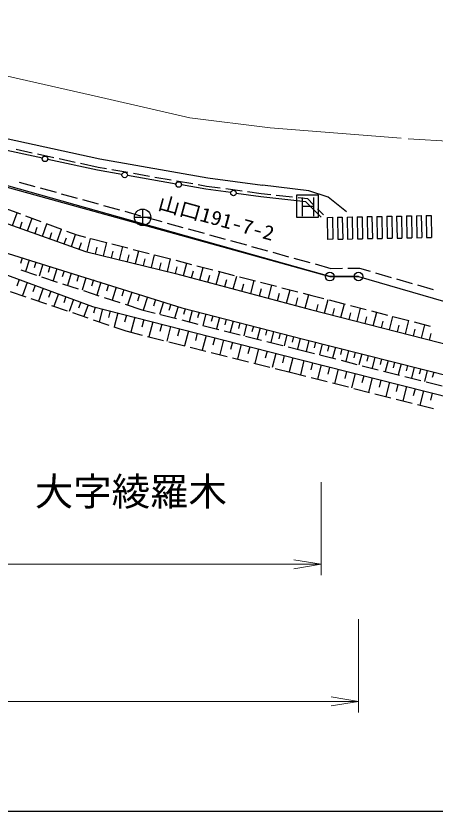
# Model space of a CAD drawing. Units: millimetres at full size, sheet at 1:1000; details may follow other scales. Extents: x 40000 to 680000, y 20000 to 380000.
# Drawn here: x 279076 to 317282, y 205000 to 277504 of the extents above; entities that cross this region are included whole.
import ezdxf
from ezdxf.enums import TextEntityAlignment as Align

# ---------------------------------------------------------------- set-up
doc = ezdxf.new("R2010")
doc.units = ezdxf.units.MM
doc.header["$LTSCALE"] = 1000
doc.linetypes.add('CHAIN', pattern=[18.5, 12, -1.5, 3.5, -1.5])
for name, color, linetype, lineweight in [('M-BGD', 7, 'Continuous', 25), ('M-BMK', 2, 'CHAIN', 13), ('M-BMK-HTXT', 7, 'Continuous', 13), ('M-BMK-ROW', 30, 'Continuous', 25), ('M-BMK-SRVR', 3, 'Continuous', 25), ('M-STR-HTXT', 7, 'Continuous', 13), ('M-STR-STRC', 7, 'Continuous', 25), ('M-TTL-BAND', 7, 'Continuous', 25)]:
    doc.layers.add(name, color=color, linetype=linetype, lineweight=lineweight)
doc.styles.add('ＭＳ ゴシック', font='')
doc.styles.get('ＭＳ ゴシック').set_extended_font_data('MS Gothic')

# ---------------------------------------------------------------- blocks, each defined once
blk = doc.blocks.new('open_arrow')
at = {"color": 0, "linetype": 'Continuous', "lineweight": -2}
blk.add_lwpolyline([(7.5, 1.25), (0, 0), (7.5, -1.25)], dxfattribs=at)

msp = doc.modelspace()

# ---------------------------------------------------------------- linework, layer by layer
at = {"layer": 'M-BGD'}
for p, q in [((279104, 265351), (280570, 265031)), ((281058, 264924), (282524, 264604)), ((283012, 264498), (284478, 264178)), ((284966, 264071), (286567, 263722)), ((286567, 263722), (287319, 263590)), ((287812, 263504), (289289, 263245)), ((275301, 262705), (307683, 253735)), ((289782, 263159), (291259, 262900)), ((291752, 262813), (293229, 262555)), ((293722, 262468), (295199, 262209)), ((279360, 262359), (280806, 261958)), ((281287, 261825), (282733, 261425)), ((295692, 262123), (296443, 261991)), ((296443, 261991), (297704, 261821)), ((298200, 261754), (299686, 261554)), ((283215, 261291), (284660, 260891)), ((300182, 261487), (301443, 261317)), ((301443, 261317), (302303, 261220)), ((302800, 261164), (304291, 260997)), ((285142, 260757), (286588, 260357)), ((304788, 260941), (305648, 260845)), ((305648, 260845), (306203, 260281)), ((274490, 259907), (285431, 256032)), ((278072, 259968), (279479, 259447)), ((287070, 260223), (288515, 259823)), ((288997, 259689), (290443, 259289)), ((306554, 259924), (307109, 259360)), ((278763, 258394), (279176, 259559)), ((279948, 259274), (281355, 258754)), ((280139, 257906), (280545, 259053)), ((290925, 259155), (292370, 258755)), ((279451, 258150), (279654, 258723)), ((280816, 257666), (281016, 258230)), ((281493, 257427), (281893, 258555)), ((281824, 258580), (283231, 258060)), ((292852, 258621), (294298, 258221)), ((282159, 257191), (282355, 257746)), ((282825, 256955), (283218, 258065)), ((283700, 257887), (284623, 257545)), ((284135, 256491), (284521, 257583)), ((284623, 257545), (285407, 257343)), ((294779, 258088), (296225, 257687)), ((296707, 257554), (298152, 257153)), ((273638, 257303), (287317, 253058)), ((283480, 256723), (283673, 257269)), ((284855, 256236), (285067, 256836)), ((285579, 255996), (285879, 257221)), ((285891, 257218), (287343, 256843)), ((287054, 255634), (287350, 256842)), ((287827, 256719), (289280, 256344)), ((298634, 257020), (300080, 256619)), ((285431, 256032), (293626, 254025)), ((286316, 255815), (286467, 256430)), ((287789, 255455), (287939, 256067)), ((288523, 255275), (288814, 256464)), ((289764, 256219), (291216, 255844)), ((289985, 254917), (290271, 256088)), ((300562, 256486), (302007, 256085)), ((302489, 255952), (303935, 255551)), ((273686, 255567), (286066, 251016)), ((279653, 255436), (279494, 254923)), ((280269, 255245), (279944, 254198)), ((289254, 255096), (289403, 255705)), ((290712, 254739), (290860, 255345)), ((291439, 254561), (291722, 255714)), ((291700, 255719), (293153, 255345)), ((292887, 254206), (293165, 255342)), ((293637, 255220), (295089, 254845)), ((304416, 255418), (305862, 255017)), ((280897, 255050), (280735, 254526)), ((281526, 254855), (281194, 253786)), ((282167, 254656), (282002, 254121)), ((292163, 254384), (292311, 254987)), ((293616, 254028), (293765, 254636)), ((294342, 253833), (294644, 254960)), ((295574, 254720), (297026, 254345)), ((295825, 253435), (296132, 254576)), ((306344, 254884), (307783, 254485)), ((307783, 254485), (308843, 254490)), ((309343, 254492), (310404, 254497)), ((310404, 254497), (311356, 254221)), ((279522, 254337), (280947, 253867)), ((282809, 254457), (282470, 253365)), ((283464, 254254), (283295, 253708)), ((284119, 254050), (283773, 252936)), ((284788, 253843), (284615, 253286)), ((293626, 254025), (305919, 250727)), ((295084, 253634), (295250, 254252)), ((296583, 253232), (296753, 253863)), ((297341, 253028), (297651, 254184)), ((297510, 254220), (298963, 253846)), ((298891, 252613), (299205, 253783)), ((311836, 254082), (313277, 253665)), ((279374, 253476), (279147, 252859)), ((280115, 253204), (279673, 252003)), ((281422, 253711), (282846, 253241)), ((283321, 253085), (284746, 252616)), ((285456, 253635), (285103, 252498)), ((286139, 253424), (285963, 252855)), ((286822, 253212), (286461, 252050)), ((287317, 253058), (294202, 250887)), ((298116, 252821), (298289, 253466)), ((299447, 253721), (300899, 253346)), ((299682, 252400), (299859, 253060)), ((300474, 252188), (300792, 253374)), ((301383, 253221), (302836, 252847)), ((307683, 253735), (310299, 253746)), ((310299, 253746), (320264, 250861)), ((313758, 253526), (315198, 253108)), ((278548, 252388), (279967, 251903)), ((280836, 252939), (280615, 252339)), ((281556, 252674), (281127, 251506)), ((282257, 252417), (282042, 251833)), ((285221, 252459), (286646, 251990)), ((287518, 252995), (287335, 252415)), ((288214, 252775), (287842, 251595)), ((288922, 252552), (288736, 251962)), ((289630, 252329), (289252, 251131)), ((301283, 251971), (301464, 252645)), ((302092, 251754), (302414, 252955)), ((303320, 252722), (304772, 252347)), ((303746, 251310), (304072, 252527)), ((315679, 252969), (317119, 252552)), ((280440, 251741), (281860, 251256)), ((282958, 252159), (282540, 251023)), ((283640, 251908), (283431, 251340)), ((284321, 251658), (283915, 250553)), ((287120, 251833), (288545, 251364)), ((290348, 252102), (290160, 251503)), ((291067, 251876), (290686, 250667)), ((291792, 251647), (291602, 251043)), ((302919, 251532), (303104, 252221)), ((304591, 251083), (304780, 251788)), ((305257, 252222), (306040, 252020)), ((305436, 250857), (305767, 252090)), ((306040, 252020), (307141, 251735)), ((307217, 250394), (307535, 251633)), ((307625, 251610), (309077, 251234)), ((282333, 251094), (283752, 250609)), ((284984, 251414), (284781, 250862)), ((285647, 251170), (285252, 250096)), ((286066, 251016), (304845, 246202)), ((286299, 250957), (286157, 250402)), ((289020, 251207), (290568, 250698)), ((292517, 251419), (292162, 250293)), ((293193, 251206), (293015, 250643)), ((293868, 250993), (293537, 249944)), ((294202, 250887), (305299, 248031)), ((306474, 250585), (306633, 251204)), ((308699, 250015), (309016, 251250)), ((309561, 251109), (311013, 250733)), ((310177, 249636), (310493, 250867)), ((284225, 250447), (285645, 249962)), ((286964, 250786), (286664, 249613)), ((287668, 250606), (287518, 250019)), ((288372, 250425), (288043, 249142)), ((289142, 250228), (288977, 249586)), ((290568, 250698), (291766, 250393)), ((292251, 250270), (293705, 249901)), ((294502, 250810), (294365, 250278)), ((295141, 250646), (294873, 249605)), ((295765, 250485), (295631, 249965)), ((296389, 250324), (296123, 249288)), ((297011, 250164), (296878, 249646)), ((305919, 250727), (339321, 242169)), ((307958, 250204), (308117, 250822)), ((309438, 249825), (309596, 250441)), ((311497, 250608), (312949, 250232)), ((311651, 249259), (311965, 250486)), ((286118, 249800), (287537, 249315)), ((289912, 250030), (289562, 248666)), ((290731, 249820), (290556, 249138)), ((291550, 249611), (291202, 248254)), ((294190, 249778), (295643, 249409)), ((297633, 250004), (297368, 248972)), ((298253, 249845), (298120, 249329)), ((298872, 249685), (298607, 248657)), ((299489, 249527), (299356, 249013)), ((310914, 249447), (311071, 250061)), ((312385, 249070), (312542, 249682)), ((313120, 248882), (313433, 250106)), ((313433, 250106), (314885, 249731)), ((314584, 248507), (314897, 249728)), ((315370, 249605), (316822, 249229)), ((288010, 249153), (289082, 248786)), ((289082, 248786), (290582, 248409)), ((292364, 249402), (292190, 248723)), ((293178, 249193), (292832, 247844)), ((293988, 248986), (293815, 248311)), ((294797, 248778), (294453, 247436)), ((296128, 249286), (297582, 248918)), ((298067, 248795), (299521, 248426)), ((300105, 249368), (299842, 248344)), ((300720, 249210), (300588, 248698)), ((301334, 249052), (301072, 248032)), ((301946, 248894), (301815, 248384)), ((302558, 248737), (302296, 247721)), ((313852, 248695), (314008, 249305)), ((315315, 248320), (315470, 248928)), ((316045, 248133), (316357, 249350)), ((291067, 248287), (292522, 247922)), ((295603, 248572), (295431, 247901)), ((296408, 248365), (296066, 247031)), ((297208, 248160), (297037, 247493)), ((300005, 248303), (301459, 247934)), ((303167, 248580), (303036, 248072)), ((303776, 248423), (303516, 247412)), ((304383, 248267), (304253, 247761)), ((304990, 248111), (304731, 247104)), ((305299, 248031), (339189, 239426)), ((316773, 247946), (316928, 248553)), ((293007, 247800), (294462, 247434)), ((294947, 247312), (296401, 246946)), ((298009, 247955), (297669, 246628)), ((298805, 247751), (298635, 247087)), ((299601, 247547), (299263, 246227)), ((300393, 247344), (300223, 246684)), ((301944, 247811), (303398, 247442)), ((303882, 247319), (305081, 247015)), ((305783, 247908), (305528, 246902)), ((306387, 247755), (306259, 247252)), ((306991, 247602), (306736, 246597)), ((307593, 247449), (307466, 246947)), ((308196, 247296), (307941, 246294)), ((296886, 246825), (298341, 246459)), ((301184, 247141), (300848, 245829)), ((301971, 246939), (301803, 246283)), ((302758, 246737), (302424, 245433)), ((303541, 246536), (303374, 245884)), ((305081, 247015), (306283, 246712)), ((306767, 246590), (308222, 246223)), ((308797, 247143), (308670, 246642)), ((309398, 246990), (309145, 245990)), ((309998, 246838), (309871, 246338)), ((310598, 246686), (310345, 245688)), ((311197, 246534), (311071, 246035)), ((298826, 246337), (300281, 245971)), ((300766, 245849), (302220, 245484)), ((304324, 246336), (303991, 245039)), ((304845, 246202), (338728, 237601)), ((305329, 246079), (305000, 244783)), ((306107, 245882), (305943, 245233)), ((308707, 246101), (310161, 245734)), ((311796, 246382), (311543, 245386)), ((312394, 246230), (312267, 245732)), ((312991, 246078), (312739, 245084)), ((313587, 245927), (313461, 245430)), ((302705, 245362), (304205, 244985)), ((306885, 245684), (306556, 244387)), ((307663, 245487), (307499, 244838)), ((308442, 245289), (308112, 243991)), ((309220, 245091), (309056, 244443)), ((310646, 245612), (312101, 245245)), ((312585, 245123), (314040, 244756)), ((314184, 245775), (313932, 244783)), ((314779, 245624), (314653, 245128)), ((315374, 245473), (315123, 244483)), ((315968, 245322), (315842, 244827)), ((316562, 245172), (316311, 244184)), ((304205, 244985), (305502, 244655)), ((305987, 244532), (307441, 244162)), ((309999, 244894), (309669, 243596)), ((310778, 244696), (310613, 244047)), ((311557, 244498), (311227, 243199)), ((314525, 244634), (315979, 244267)), ((317154, 245021), (317029, 244527)), ((307925, 244039), (309379, 243669)), ((312336, 244301), (312171, 243651)), ((313116, 244103), (312786, 242803)), ((313895, 243905), (313730, 243255)), ((314675, 243707), (314345, 242407)), ((316464, 244145), (317919, 243779)), ((309863, 243546), (311317, 243177)), ((311802, 243053), (313256, 242684)), ((315455, 243509), (315290, 242859)), ((316235, 243311), (315905, 242010)), ((317016, 243113), (316850, 242462)), ((313740, 242561), (315194, 242191)), ((315678, 242068), (317132, 241698))]:
    msp.add_line(p, q, dxfattribs=at)
at = {"layer": 'M-BMK'}
for p, q in [((241947, 280231), (287277, 269963)), ((287277, 269963), (294942, 268205)), ((294942, 268205), (302237, 267310)), ((302237, 267310), (314815, 266310)), ((314815, 266310), (320047, 265987))]:
    msp.add_line(p, q, dxfattribs=at)
at = {"layer": 'M-BMK-ROW'}
msp.add_lwpolyline([(310299, 253746), (307683, 253735), (270190, 264276), (262894, 267048), (233049, 274483), (200034, 282502), (169092, 290015), (144824, 295900), (125826, 300514), (101150, 306534), (82257, 311122), (69863, 313346)], dxfattribs=at)
for centre in [(307683, 253735), (310299, 253746)]:
    msp.add_circle(centre, 400, dxfattribs=at)
at = {"layer": 'M-BMK-SRVR'}
for p, q in [((290622, 259888), (290622, 258388)), ((289873, 259138), (291372, 259138))]:
    msp.add_line(p, q, dxfattribs=at)
msp.add_circle((290622, 259138), 750, dxfattribs=at)
at = {"layer": 'M-STR-HTXT'}
for p, q in [((306895, 235000), (306895, 226500)), ((70429, 227500), (306895, 227500)), ((310299, 222500), (310299, 214000)), ((69870, 215000), (310299, 215000))]:
    msp.add_line(p, q, dxfattribs=at)
at = {"layer": 'M-STR-STRC'}
for p, q in [((277180, 266538), (286712, 264458)), ((281485, 264524), (276948, 265514)), ((286510, 263427), (281973, 264417)), ((286712, 264458), (296558, 262733)), ((288745, 263036), (286510, 263427)), ((293670, 262173), (289237, 262949)), ((296558, 262733), (301543, 262060)), ((296397, 261695), (294162, 262087)), ((305789, 261548), (301543, 262060)), ((298654, 261390), (296397, 261695)), ((301406, 261019), (299149, 261324)), ((305509, 260559), (301406, 261019)), ((306663, 261148), (304663, 261148)), ((304663, 261148), (304663, 259148)), ((307543, 260962), (305789, 261548)), ((306663, 259148), (306663, 261148)), ((305204, 259233), (305204, 260933)), ((306895, 259150), (305509, 260559)), ((306195, 260944), (306195, 259239)), ((309204, 259635), (307543, 260962)), ((305204, 260148), (306195, 260148)), ((304663, 259148), (306663, 259148)), ((307477, 259132), (307927, 259140)), ((307514, 257126), (307477, 259132)), ((307927, 259140), (307964, 257134)), ((308377, 259149), (308827, 259157)), ((308377, 259149), (308414, 257143)), ((308827, 259157), (308864, 257151)), ((309277, 259165), (309727, 259174)), ((309277, 259165), (309314, 257159)), ((309727, 259174), (309764, 257168)), ((310177, 259182), (310627, 259190)), ((310177, 259182), (310214, 257176)), ((310627, 259190), (310664, 257184)), ((311077, 259199), (311526, 259207)), ((311077, 259199), (311114, 257193)), ((311526, 259207), (311564, 257201)), ((311976, 259215), (312426, 259224)), ((311976, 259215), (312013, 257209)), ((312426, 259224), (312463, 257217)), ((312876, 259232), (313326, 259240)), ((312876, 259232), (312913, 257226)), ((313326, 259240), (313363, 257234)), ((313776, 259248), (314226, 259257)), ((313776, 259248), (313813, 257242)), ((314226, 259257), (314263, 257251)), ((314676, 259265), (315126, 259273)), ((314676, 259265), (314713, 257259)), ((315126, 259273), (315163, 257267)), ((315576, 259282), (316026, 259290)), ((315576, 259282), (315613, 257276)), ((316026, 259290), (316063, 257284)), ((316476, 259298), (316926, 259307)), ((316476, 259298), (316513, 257292)), ((316926, 259307), (316963, 257301)), ((307964, 257134), (307514, 257126)), ((308414, 257143), (308864, 257151)), ((309314, 257159), (309764, 257168)), ((310214, 257176), (310664, 257184)), ((311114, 257193), (311564, 257201)), ((312013, 257209), (312463, 257217)), ((312913, 257226), (313363, 257234)), ((313813, 257242), (314263, 257251)), ((314713, 257259), (315163, 257267)), ((315613, 257276), (316063, 257284)), ((316513, 257292), (316963, 257301))]:
    msp.add_line(p, q, dxfattribs=at)
for centre in [(281729, 264471), (288991, 262993), (293916, 262130), (298902, 261357)]:
    msp.add_circle(centre, 250, dxfattribs=at)
at = {"layer": 'M-TTL-BAND'}
msp.add_line((40000, 205000), (579000, 205000), dxfattribs=at)

# ---------------------------------------------------------------- block references
at = {"layer": 'M-STR-HTXT', "xscale": 333, "yscale": 333, "rotation": 180}
for p in [(306895, 227500), (310299, 215000)]:
    msp.add_blockref('open_arrow', p, dxfattribs=at)

# ---------------------------------------------------------------- texts
at = {"layer": 'M-BMK-HTXT', "style": 'ＭＳ ゴシック'}
msp.add_text('大字綾羅木', height=2566, dxfattribs=at).set_placement((289552, 234134), align=Align.MIDDLE_CENTER)
at = {"layer": 'M-BMK-SRVR', "style": 'ＭＳ ゴシック', "width": 1.1}
msp.add_text('山口191-7-2', height=1320, rotation=344.516, dxfattribs=at).set_placement((291824, 259505), align=Align.BOTTOM_LEFT)

doc.saveas('drawing.dxf')
